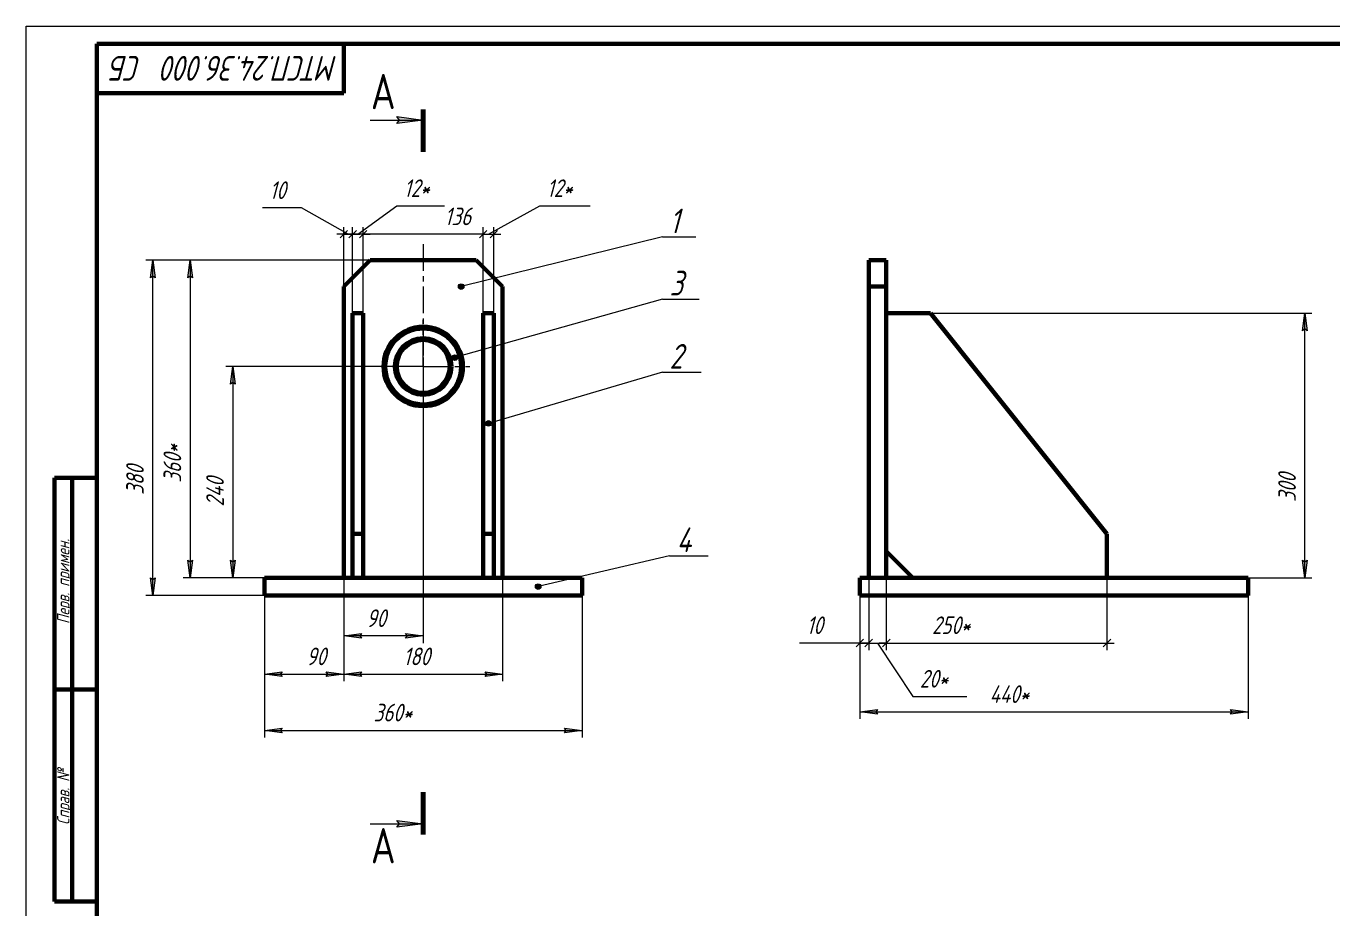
# Model space of a CAD drawing. Header units: millimetres. Extents: x 0 to 594, y 0 to 420.
# Drawn here: x 0 to 370.2, y 169.9 to 420 of the extents above; entities that cross this region are included whole.
import ezdxf

# ---------------------------------------------------------------- set-up
doc = ezdxf.new("R2010")
doc.units = ezdxf.units.MM
for name, pattern in [('K5LT_AXLED', [12, 7.5, -1.5, 1.5, -1.5]), ('K5LT_BASIC', [0]), ('K5LT_REINFORCED', [0]), ('K5LT_THIN', [0])]:
    doc.linetypes.add(name, pattern=pattern)
doc.layers.add('Системный слой', color=7, linetype='Continuous')
doc.styles.add('KDIMTEXTSTYLE', font='GOST_AU.SHX', dxfattribs={"width": 0.96, "oblique": 15, "height": 5})
doc.styles.add('KTEXTSTYLE', font='GOST_AU.SHX', dxfattribs={"width": 0.96, "height": 5})
doc.dimstyles.new('KDIMSTYLE (0.25)', dxfattribs={"dimtxt": 5, "dimasz": 1, "dimexe": 2, "dimexo": 0, "dimgap": 1, "dimtad": 1, "dimlfac": 4, "dimtxsty": 'KDIMTEXTSTYLE', "dimsah": 1, "dimcen": 0, "dimdle": 1, "dimadec": 0, "dimazin": 0, "dimtfac": 0.667, "dimtmove": 0, "dimatfit": 3, "dimfxl": 1, "dimtvp": 1, "dimtolj": 1, "dimtzin": 0, "dimarcsym": 0})

# ---------------------------------------------------------------- blocks, each defined once
blk = doc.blocks.new('U1')
at = {"layer": 'Системный слой', "color": 30, "linetype": 'K5LT_AXLED', "lineweight": 18, "true_color": 0xff8000}
for q in [(112.49, 336.82), (99.24, 323.57), (125.74, 323.57), (112.49, 310.32)]:
    blk.add_line((112.49, 323.57), q, dxfattribs=at)
blk = doc.blocks.new('D0')
at = {"layer": 'Системный слой'}
for points in [[(72.49, 219.8), (71.99, 220.46), (72.49, 221.12), (67.49, 220.46)], [(157.49, 220.46), (152.49, 221.12), (152.99, 220.46), (152.49, 219.8)]]:
    blk.add_hatch(color=7, dxfattribs=at).paths.add_polyline_path(points)
at = {"layer": 'Системный слой', "color": 7, "linetype": 'K5LT_THIN', "lineweight": 18}
for p, q in [((67.49, 258.69), (67.49, 218.46)), ((157.49, 258.69), (157.49, 218.46)), ((67.49, 220.46), (72.49, 221.12)), ((72.49, 219.8), (67.49, 220.46)), ((72.49, 221.12), (71.99, 220.46)), ((71.99, 220.46), (72.49, 219.8)), ((152.99, 220.46), (152.49, 221.12)), ((152.49, 221.12), (157.49, 220.46)), ((157.49, 220.46), (152.49, 219.8)), ((152.49, 219.8), (152.99, 220.46))]:
    blk.add_line(p, q, dxfattribs=at)
blk.add_wipeout([(98.43, 221.46), (98.43, 228.59), (111.99, 228.59), (111.99, 221.46)]).dxf.layer = 'Системный слой'
blk.add_line((67.49, 220.46), (157.49, 220.46), dxfattribs=at)
at = {"layer": 'Системный слой', "color": 7, "insert": (98.43, 227.99), "char_height": 5, "attachment_point": 1, "style": 'KTEXTSTYLE'}
blk.add_mtext('\\H3.5;\\W0.965;\\Q15;\\Q15;\\H5.00;360*', dxfattribs=at)
blk = doc.blocks.new('KDIMARROW_01')
at = {"layer": 'Системный слой'}
blk.add_hatch(color=0, dxfattribs=at).paths.add_polyline_path([(0, 0), (-5, 0.66), (-4.5, 0), (-5, -0.66)])
at = {"layer": 'Системный слой', "color": 0, "linetype": 'K5LT_THIN', "lineweight": 18}
for p, q in [((-4.5, 0), (-5, 0.66)), ((-5, 0.66), (0, 0)), ((0, 0), (-5, -0.66)), ((-5, -0.66), (-4.5, 0)), ((0, 0), (-1, 0))]:
    blk.add_line(p, q, dxfattribs=at)
blk = doc.blocks.new('D1')
at = {"layer": 'Системный слой'}
blk.add_hatch(color=7, dxfattribs=at).paths.add_polyline_path([(71.99, 236.38), (72.49, 237.04), (67.49, 236.38), (72.49, 235.72)])
at = {"layer": 'Системный слой', "color": 7, "linetype": 'K5LT_THIN', "lineweight": 18}
for p, q in [((89.99, 263.69), (89.99, 234.38)), ((67.49, 258.69), (67.49, 234.38)), ((67.49, 236.38), (72.49, 237.04)), ((72.49, 237.04), (71.99, 236.38)), ((72.49, 235.72), (67.49, 236.38)), ((71.99, 236.38), (72.49, 235.72))]:
    blk.add_line(p, q, dxfattribs=at)
blk.add_wipeout([(79.4, 237.38), (79.4, 244.51), (87.25, 244.51), (87.25, 237.38)]).dxf.layer = 'Системный слой'
at = {"layer": 'Системный слой'}
blk.add_hatch(color=7, dxfattribs=at).paths.add_polyline_path([(84.99, 235.72), (89.99, 236.38), (84.99, 237.04), (85.49, 236.38)])
at = {"layer": 'Системный слой', "color": 7, "linetype": 'K5LT_THIN', "lineweight": 18}
for p, q in [((85.49, 236.38), (84.99, 237.04)), ((84.99, 237.04), (89.99, 236.38)), ((67.49, 236.38), (89.99, 236.38)), ((89.99, 236.38), (84.99, 235.72)), ((84.99, 235.72), (85.49, 236.38))]:
    blk.add_line(p, q, dxfattribs=at)
at = {"layer": 'Системный слой', "color": 7, "insert": (79.4, 243.91), "char_height": 5, "attachment_point": 1, "style": 'KTEXTSTYLE'}
blk.add_mtext('\\H3.5;\\W0.965;\\Q15;\\Q15;\\H5.00;90', dxfattribs=at)
blk = doc.blocks.new('D2')
at = {"layer": 'Системный слой'}
for points in [[(94.99, 235.72), (94.49, 236.38), (94.99, 237.04), (89.99, 236.38)], [(134.99, 236.38), (129.99, 237.04), (130.49, 236.38), (129.99, 235.72)]]:
    blk.add_hatch(color=7, dxfattribs=at).paths.add_polyline_path(points)
at = {"layer": 'Системный слой', "color": 7, "linetype": 'K5LT_THIN', "lineweight": 18}
for p, q in [((89.99, 263.69), (89.99, 234.38)), ((134.99, 263.69), (134.99, 234.38)), ((89.99, 236.38), (94.99, 237.04)), ((94.99, 237.04), (94.49, 236.38)), ((130.49, 236.38), (129.99, 237.04)), ((129.99, 237.04), (134.99, 236.38)), ((94.99, 235.72), (89.99, 236.38)), ((94.49, 236.38), (94.99, 235.72)), ((134.99, 236.38), (129.99, 235.72)), ((129.99, 235.72), (130.49, 236.38))]:
    blk.add_line(p, q, dxfattribs=at)
blk.add_wipeout([(106.85, 237.38), (106.85, 244.51), (116.72, 244.51), (116.72, 237.38)]).dxf.layer = 'Системный слой'
blk.add_line((89.99, 236.38), (134.99, 236.38), dxfattribs=at)
at = {"layer": 'Системный слой', "color": 7, "insert": (106.85, 243.91), "char_height": 5, "attachment_point": 1, "style": 'KTEXTSTYLE'}
blk.add_mtext('\\H3.5;\\W0.965;\\Q15;\\Q15;\\H5.00;180', dxfattribs=at)
blk = doc.blocks.new('D3')
at = {"layer": 'Системный слой'}
blk.add_hatch(color=7, dxfattribs=at).paths.add_polyline_path([(112.49, 247.2), (107.49, 247.86), (107.99, 247.2), (107.49, 246.54)])
at = {"layer": 'Системный слой', "color": 7, "linetype": 'K5LT_THIN', "lineweight": 18}
for p, q in [((112.49, 326.07), (112.49, 245.2)), ((89.99, 263.69), (89.99, 245.2)), ((107.99, 247.2), (107.49, 247.86)), ((107.49, 247.86), (112.49, 247.2)), ((112.49, 247.2), (107.49, 246.54)), ((107.49, 246.54), (107.99, 247.2))]:
    blk.add_line(p, q, dxfattribs=at)
blk.add_wipeout([(96.4, 248.2), (96.4, 255.34), (104.25, 255.34), (104.25, 248.2)]).dxf.layer = 'Системный слой'
at = {"layer": 'Системный слой'}
blk.add_hatch(color=7, dxfattribs=at).paths.add_polyline_path([(94.49, 247.2), (94.99, 247.86), (89.99, 247.2), (94.99, 246.54)])
at = {"layer": 'Системный слой', "color": 7, "linetype": 'K5LT_THIN', "lineweight": 18}
for p, q in [((89.99, 247.2), (94.99, 247.86)), ((94.99, 246.54), (89.99, 247.2)), ((112.49, 247.2), (89.99, 247.2)), ((94.99, 247.86), (94.49, 247.2)), ((94.49, 247.2), (94.99, 246.54))]:
    blk.add_line(p, q, dxfattribs=at)
at = {"layer": 'Системный слой', "color": 7, "insert": (96.4, 254.74), "char_height": 5, "attachment_point": 1, "style": 'KTEXTSTYLE'}
blk.add_mtext('\\H3.5;\\W0.965;\\Q15;\\Q15;\\H5.00;90', dxfattribs=at)
blk = doc.blocks.new('D4')
at = {"layer": 'Системный слой'}
for points in [[(36.54, 348.69), (35.89, 353.69), (35.23, 348.69), (35.89, 349.19)], [(35.89, 258.69), (36.54, 263.69), (35.89, 263.19), (35.23, 263.69)]]:
    blk.add_hatch(color=7, dxfattribs=at).paths.add_polyline_path(points)
at = {"layer": 'Системный слой', "color": 7, "linetype": 'K5LT_THIN', "lineweight": 18}
for p, q in [((112.49, 353.69), (33.89, 353.69)), ((35.23, 348.69), (35.89, 353.69)), ((35.89, 353.69), (36.54, 348.69)), ((35.89, 349.19), (35.23, 348.69)), ((36.54, 348.69), (35.89, 349.19)), ((35.89, 258.69), (35.23, 263.69)), ((35.23, 263.69), (35.89, 263.19)), ((35.89, 263.19), (36.54, 263.69)), ((36.54, 263.69), (35.89, 258.69)), ((67.49, 258.69), (33.89, 258.69))]:
    blk.add_line(p, q, dxfattribs=at)
blk.add_wipeout([(34.89, 287.21), (27.75, 287.21), (27.75, 297.72), (34.89, 297.72)]).dxf.layer = 'Системный слой'
blk.add_line((35.89, 258.69), (35.89, 353.69), dxfattribs=at)
at = {"layer": 'Системный слой', "color": 7, "insert": (28.35, 287.21), "char_height": 5, "attachment_point": 1, "rotation": 90, "style": 'KTEXTSTYLE'}
blk.add_mtext('\\H3.5;\\W0.965;\\Q15;\\Q15;\\H5.00;380', dxfattribs=at)
blk = doc.blocks.new('D5')
at = {"layer": 'Системный слой'}
for points in [[(47.12, 348.69), (46.47, 353.69), (45.81, 348.69), (46.47, 349.19)], [(46.47, 263.69), (47.12, 268.69), (46.47, 268.19), (45.81, 268.69)]]:
    blk.add_hatch(color=7, dxfattribs=at).paths.add_polyline_path(points)
at = {"layer": 'Системный слой', "color": 7, "linetype": 'K5LT_THIN', "lineweight": 18}
for p, q in [((97.49, 353.69), (44.47, 353.69)), ((45.81, 348.69), (46.47, 353.69)), ((46.47, 353.69), (47.12, 348.69)), ((46.47, 349.19), (45.81, 348.69)), ((47.12, 348.69), (46.47, 349.19)), ((46.47, 263.69), (45.81, 268.69)), ((45.81, 268.69), (46.47, 268.19)), ((46.47, 268.19), (47.12, 268.69)), ((47.12, 268.69), (46.47, 263.69)), ((95.49, 263.69), (44.47, 263.69))]:
    blk.add_line(p, q, dxfattribs=at)
blk.add_wipeout([(45.47, 290.63), (38.33, 290.63), (38.33, 304.18), (45.47, 304.18)]).dxf.layer = 'Системный слой'
blk.add_line((46.47, 353.69), (46.47, 263.69), dxfattribs=at)
at = {"layer": 'Системный слой', "color": 7, "insert": (38.93, 290.63), "char_height": 5, "attachment_point": 1, "rotation": 90, "style": 'KTEXTSTYLE'}
blk.add_mtext('\\H3.5;\\W0.965;\\Q15;\\Q15;\\H5.00;360*', dxfattribs=at)
blk = doc.blocks.new('D6')
at = {"layer": 'Системный слой'}
for points in [[(59.2, 318.57), (58.54, 323.57), (57.89, 318.57), (58.54, 319.07)], [(58.54, 263.69), (59.2, 268.69), (58.54, 268.19), (57.89, 268.69)]]:
    blk.add_hatch(color=7, dxfattribs=at).paths.add_polyline_path(points)
at = {"layer": 'Системный слой', "color": 7, "linetype": 'K5LT_THIN', "lineweight": 18}
for p, q in [((112.49, 323.57), (56.54, 323.57)), ((57.89, 318.57), (58.54, 323.57)), ((58.54, 323.57), (59.2, 318.57)), ((58.54, 319.07), (57.89, 318.57)), ((59.2, 318.57), (58.54, 319.07)), ((58.54, 263.69), (57.89, 268.69)), ((57.89, 268.69), (58.54, 268.19)), ((58.54, 268.19), (59.2, 268.69)), ((59.2, 268.69), (58.54, 263.69)), ((112.49, 263.69), (56.54, 263.69))]:
    blk.add_line(p, q, dxfattribs=at)
blk.add_wipeout([(57.54, 283.89), (50.41, 283.89), (50.41, 294.79), (57.54, 294.79)]).dxf.layer = 'Системный слой'
blk.add_line((58.54, 323.57), (58.54, 263.69), dxfattribs=at)
at = {"layer": 'Системный слой', "color": 7, "insert": (51.01, 283.89), "char_height": 5, "attachment_point": 1, "rotation": 90, "style": 'KTEXTSTYLE'}
blk.add_mtext('\\H3.5;\\W0.965;\\Q15;\\Q15;\\H5.00;240', dxfattribs=at)
blk = doc.blocks.new('D7')
at = {"layer": 'Системный слой', "color": 7, "linetype": 'K5LT_THIN', "lineweight": 18}
for p, q in [((91.24, 361.05), (78.05, 368.47)), ((89.99, 345.19), (89.99, 363.05)), ((92.49, 337.69), (92.49, 363.05)), ((89.99, 361.05), (87.99, 361.05)), ((91.05, 362.11), (88.93, 359.99)), ((89.99, 361.05), (92.49, 361.05)), ((91.43, 359.99), (93.55, 362.11)), ((92.49, 361.05), (94.49, 361.05))]:
    blk.add_line(p, q, dxfattribs=at)
blk.add_wipeout([(68.94, 369.47), (68.94, 376.61), (75.77, 376.61), (75.77, 369.47)]).dxf.layer = 'Системный слой'
blk.add_line((78.05, 368.47), (66.94, 368.47), dxfattribs=at)
at = {"layer": 'Системный слой', "color": 7, "insert": (68.94, 376.01), "char_height": 5, "attachment_point": 1, "style": 'KTEXTSTYLE'}
blk.add_mtext('\\H3.5;\\W0.965;\\Q15;\\Q15;\\H5.00;10', dxfattribs=at)
blk = doc.blocks.new('KDIMARROW_03')
at = {"layer": 'Системный слой', "color": 0, "linetype": 'K5LT_THIN', "lineweight": 18}
for p, q in [((-1.06, -1.06), (1.06, 1.06)), ((0, 0), (-1, 0)), ((0, 0), (2, 0))]:
    blk.add_line(p, q, dxfattribs=at)
blk = doc.blocks.new('D8')
at = {"layer": 'Системный слой', "color": 7, "linetype": 'K5LT_THIN', "lineweight": 18}
for p, q in [((93.99, 361.05), (104.99, 369.04)), ((92.49, 338.69), (92.49, 363.05)), ((95.49, 338.69), (95.49, 363.05)), ((92.49, 361.05), (90.49, 361.05)), ((93.55, 362.11), (91.43, 359.99)), ((95.49, 361.05), (92.49, 361.05)), ((94.43, 359.99), (96.55, 362.11)), ((95.49, 361.05), (97.49, 361.05))]:
    blk.add_line(p, q, dxfattribs=at)
blk.add_wipeout([(106.99, 370.04), (106.99, 377.18), (116.86, 377.18), (116.86, 370.04)]).dxf.layer = 'Системный слой'
blk.add_line((104.99, 369.04), (119.28, 369.04), dxfattribs=at)
at = {"layer": 'Системный слой', "color": 7, "insert": (106.99, 376.57), "char_height": 5, "attachment_point": 1, "style": 'KTEXTSTYLE'}
blk.add_mtext('\\H3.5;\\W0.965;\\Q15;\\Q15;\\H5.00;12*', dxfattribs=at)
blk = doc.blocks.new('D9')
at = {"layer": 'Системный слой', "color": 7, "linetype": 'K5LT_THIN', "lineweight": 18}
for p, q in [((95.49, 338.69), (95.49, 363.05)), ((95.49, 361.05), (93.49, 361.05)), ((96.55, 362.11), (94.43, 359.99))]:
    blk.add_line(p, q, dxfattribs=at)
blk.add_wipeout([(118.54, 362.05), (118.54, 369.19), (128.04, 369.19), (128.04, 362.05)]).dxf.layer = 'Системный слой'
for p, q in [((129.49, 338.69), (129.49, 363.05)), ((129.49, 361.05), (95.49, 361.05)), ((128.43, 359.99), (130.55, 362.11)), ((129.49, 361.05), (131.49, 361.05))]:
    blk.add_line(p, q, dxfattribs=at)
at = {"layer": 'Системный слой', "color": 7, "insert": (118.54, 368.59), "char_height": 5, "attachment_point": 1, "style": 'KTEXTSTYLE'}
blk.add_mtext('\\H3.5;\\W0.965;\\Q15;\\Q15;\\H5.00;136', dxfattribs=at)
blk = doc.blocks.new('D10')
at = {"layer": 'Системный слой', "color": 7, "linetype": 'K5LT_THIN', "lineweight": 18}
for p, q in [((130.99, 361.05), (145.49, 369.04)), ((129.49, 338.69), (129.49, 363.05)), ((132.49, 338.69), (132.49, 363.05)), ((129.49, 361.05), (127.49, 361.05)), ((130.55, 362.11), (128.43, 359.99)), ((129.49, 361.05), (132.49, 361.05)), ((131.43, 359.99), (133.55, 362.11)), ((132.49, 361.05), (134.49, 361.05))]:
    blk.add_line(p, q, dxfattribs=at)
blk.add_wipeout([(147.49, 370.04), (147.49, 377.18), (157.36, 377.18), (157.36, 370.04)]).dxf.layer = 'Системный слой'
blk.add_line((145.49, 369.04), (159.78, 369.04), dxfattribs=at)
at = {"layer": 'Системный слой', "color": 7, "insert": (147.49, 376.57), "char_height": 5, "attachment_point": 1, "style": 'KTEXTSTYLE'}
blk.add_mtext('\\H3.5;\\W0.965;\\Q15;\\Q15;\\H5.00;12*', dxfattribs=at)
blk = doc.blocks.new('U2')
at = {"layer": 'Системный слой'}
for points in [[(104.99, 392.41), (112.49, 393.4), (104.99, 394.39), (105.74, 393.4)], [(104.99, 192.99), (112.49, 193.98), (104.99, 194.96), (105.74, 193.98)]]:
    blk.add_hatch(color=7, dxfattribs=at).paths.add_polyline_path(points)
at = {"layer": 'Системный слой', "color": 134, "linetype": 'K5LT_REINFORCED', "lineweight": 100, "true_color": 0x009696}
for p, q in [((112.49, 396.4), (112.49, 384.4)), ((112.49, 202.98), (112.49, 190.98))]:
    blk.add_line(p, q, dxfattribs=at)
at = {"layer": 'Системный слой', "color": 7, "linetype": 'K5LT_THIN', "lineweight": 18}
for p, q in [((97.49, 393.4), (112.49, 393.4)), ((105.74, 393.4), (104.99, 394.39)), ((104.99, 394.39), (112.49, 393.4)), ((112.49, 393.4), (104.99, 392.41)), ((104.99, 392.41), (105.74, 393.4)), ((97.49, 193.98), (112.49, 193.98)), ((105.74, 193.98), (104.99, 194.96)), ((104.99, 194.96), (112.49, 193.98)), ((112.49, 193.98), (104.99, 192.99)), ((104.99, 192.99), (105.74, 193.98))]:
    blk.add_line(p, q, dxfattribs=at)
at = {"layer": 'Системный слой', "color": 7, "char_height": 10, "attachment_point": 1, "style": 'KTEXTSTYLE'}
for insert in [(97.67, 406.47), (97.67, 192.77)]:
    blk.add_mtext('\\H3.5;\\W0.965;\\Q15;\\Q0;\\H10.00;{\\c16711680;А}', dxfattribs=dict(at, insert=insert))
blk = doc.blocks.new('U3')
at = {"layer": 'Системный слой'}
blk.add_hatch(color=7, dxfattribs=at).paths.add_polyline_path([(124.04, 346.19), (123.85, 346.71), (123.36, 346.98), (122.81, 346.86), (122.48, 346.42), (122.51, 345.87), (122.89, 345.47), (123.45, 345.41), (123.9, 345.74)])
at = {"layer": 'Системный слой', "color": 7, "linetype": 'K5LT_THIN', "lineweight": 18}
for q in [(123.24, 346.19), (189.76, 360.3)]:
    blk.add_line((180.24, 360.3), q, dxfattribs=at)
blk.add_arc((123.24, 346.19), 0.8, 0, 360, dxfattribs=at)
at = {"layer": 'Системный слой', "color": 7, "insert": (182.24, 368.3), "char_height": 7, "attachment_point": 1, "style": 'KTEXTSTYLE'}
blk.add_mtext('\\H3.5;\\W0.965;\\Q15;\\Q15;\\H7.00;1', dxfattribs=at)
blk = doc.blocks.new('U4')
at = {"layer": 'Системный слой'}
blk.add_hatch(color=7, dxfattribs=at).paths.add_polyline_path([(131.79, 307.44), (131.6, 307.96), (131.11, 308.23), (130.56, 308.11), (130.23, 307.67), (130.26, 307.12), (130.64, 306.72), (131.2, 306.66), (131.65, 306.99)])
at = {"layer": 'Системный слой', "color": 7, "linetype": 'K5LT_THIN', "lineweight": 18}
for q in [(130.99, 307.44), (191.24, 321.93)]:
    blk.add_line((180.24, 321.93), q, dxfattribs=at)
blk.add_arc((130.99, 307.44), 0.8, 0, 360, dxfattribs=at)
at = {"layer": 'Системный слой', "color": 7, "insert": (182.24, 329.93), "char_height": 7, "attachment_point": 1, "style": 'KTEXTSTYLE'}
blk.add_mtext('\\H3.5;\\W0.965;\\Q15;\\Q15;\\H7.00;2', dxfattribs=at)
blk = doc.blocks.new('U5')
at = {"layer": 'Системный слой'}
blk.add_hatch(color=7, dxfattribs=at).paths.add_polyline_path([(122.29, 326.07), (122.1, 326.59), (121.61, 326.86), (121.06, 326.74), (120.73, 326.3), (120.76, 325.75), (121.14, 325.35), (121.7, 325.29), (122.15, 325.62)])
at = {"layer": 'Системный слой', "color": 7, "linetype": 'K5LT_THIN', "lineweight": 18}
for q in [(121.49, 326.07), (190.68, 342.67)]:
    blk.add_line((180.24, 342.67), q, dxfattribs=at)
blk.add_arc((121.49, 326.07), 0.8, 0, 360, dxfattribs=at)
at = {"layer": 'Системный слой', "color": 7, "insert": (182.24, 350.67), "char_height": 7, "attachment_point": 1, "style": 'KTEXTSTYLE'}
blk.add_mtext('\\H3.5;\\W0.965;\\Q15;\\Q15;\\H7.00;3', dxfattribs=at)
blk = doc.blocks.new('U6')
at = {"layer": 'Системный слой'}
blk.add_hatch(color=7, dxfattribs=at).paths.add_polyline_path([(145.85, 261.19), (145.65, 261.71), (145.16, 261.98), (144.62, 261.86), (144.28, 261.42), (144.31, 260.87), (144.7, 260.47), (145.25, 260.41), (145.71, 260.74)])
at = {"layer": 'Системный слой', "color": 7, "linetype": 'K5LT_THIN', "lineweight": 18}
for q in [(145.05, 261.19), (193.24, 269.94)]:
    blk.add_line((182.24, 269.94), q, dxfattribs=at)
blk.add_arc((145.05, 261.19), 0.8, 0, 360, dxfattribs=at)
at = {"layer": 'Системный слой', "color": 7, "insert": (184.24, 277.94), "char_height": 7, "attachment_point": 1, "style": 'KTEXTSTYLE'}
blk.add_mtext('\\H3.5;\\W0.965;\\Q15;\\Q15;\\H7.00;4', dxfattribs=at)
blk = doc.blocks.new('D11')
at = {"layer": 'Системный слой'}
for points in [[(241.18, 225.03), (240.68, 225.69), (241.18, 226.35), (236.18, 225.69)], [(341.18, 225.03), (346.18, 225.69), (341.18, 226.35), (341.68, 225.69)]]:
    blk.add_hatch(color=7, dxfattribs=at).paths.add_polyline_path(points)
at = {"layer": 'Системный слой', "color": 7, "linetype": 'K5LT_THIN', "lineweight": 18}
for p, q in [((236.18, 263.69), (236.18, 223.69)), ((346.18, 263.69), (346.18, 223.69)), ((236.18, 225.69), (241.18, 226.35)), ((241.18, 226.35), (240.68, 225.69)), ((341.68, 225.69), (341.18, 226.35)), ((341.18, 226.35), (346.18, 225.69)), ((241.18, 225.03), (236.18, 225.69)), ((240.68, 225.69), (241.18, 225.03)), ((346.18, 225.69), (341.18, 225.03)), ((341.18, 225.03), (341.68, 225.69))]:
    blk.add_line(p, q, dxfattribs=at)
blk.add_wipeout([(272.92, 226.69), (272.92, 233.82), (286.86, 233.82), (286.86, 226.69)]).dxf.layer = 'Системный слой'
blk.add_line((236.18, 225.69), (346.18, 225.69), dxfattribs=at)
at = {"layer": 'Системный слой', "color": 7, "insert": (272.92, 233.22), "char_height": 5, "attachment_point": 1, "style": 'KTEXTSTYLE'}
blk.add_mtext('\\H3.5;\\W0.965;\\Q15;\\Q15;\\H5.00;440*', dxfattribs=at)
blk = doc.blocks.new('D12')
at = {"layer": 'Системный слой', "color": 7, "linetype": 'K5LT_THIN', "lineweight": 18}
for p, q in [((238.68, 263.69), (238.68, 243.2)), ((236.18, 258.69), (236.18, 243.2)), ((236.18, 245.2), (230.18, 245.2)), ((236.18, 245.2), (234.18, 245.2)), ((237.24, 246.26), (235.12, 244.14)), ((236.18, 245.2), (238.68, 245.2)), ((237.62, 244.14), (239.74, 246.26)), ((238.68, 245.2), (240.68, 245.2))]:
    blk.add_line(p, q, dxfattribs=at)
blk.add_wipeout([(221.07, 246.2), (221.07, 253.34), (227.89, 253.34), (227.89, 246.2)]).dxf.layer = 'Системный слой'
blk.add_line((230.18, 245.2), (219.07, 245.2), dxfattribs=at)
at = {"layer": 'Системный слой', "color": 7, "insert": (221.07, 252.74), "char_height": 5, "attachment_point": 1, "style": 'KTEXTSTYLE'}
blk.add_mtext('\\H3.5;\\W0.965;\\Q15;\\Q15;\\H5.00;10', dxfattribs=at)
blk = doc.blocks.new('D13')
at = {"layer": 'Системный слой', "color": 7, "linetype": 'K5LT_THIN', "lineweight": 18}
for p, q in [((238.68, 263.69), (238.68, 243.2)), ((243.68, 263.69), (243.68, 243.2)), ((238.68, 245.2), (236.68, 245.2)), ((239.74, 246.26), (237.62, 244.14)), ((238.68, 245.2), (243.68, 245.2)), ((241.18, 245.2), (251.18, 230.04)), ((242.62, 244.14), (244.74, 246.26)), ((243.68, 245.2), (245.68, 245.2))]:
    blk.add_line(p, q, dxfattribs=at)
blk.add_wipeout([(253.18, 231.04), (253.18, 238.18), (264.07, 238.18), (264.07, 231.04)]).dxf.layer = 'Системный слой'
blk.add_line((251.18, 230.04), (266.52, 230.04), dxfattribs=at)
at = {"layer": 'Системный слой', "color": 7, "insert": (253.18, 237.58), "char_height": 5, "attachment_point": 1, "style": 'KTEXTSTYLE'}
blk.add_mtext('\\H3.5;\\W0.965;\\Q15;\\Q15;\\H5.00;20*', dxfattribs=at)
blk = doc.blocks.new('D14')
at = {"layer": 'Системный слой', "color": 7, "linetype": 'K5LT_THIN', "lineweight": 18}
for p, q in [((243.68, 263.69), (243.68, 243.2)), ((306.18, 263.69), (306.18, 243.2)), ((243.68, 245.2), (241.68, 245.2)), ((244.74, 246.26), (242.62, 244.14)), ((305.12, 244.14), (307.24, 246.26)), ((306.18, 245.2), (308.18, 245.2))]:
    blk.add_line(p, q, dxfattribs=at)
blk.add_wipeout([(256.62, 246.2), (256.62, 253.34), (270.18, 253.34), (270.18, 246.2)]).dxf.layer = 'Системный слой'
blk.add_line((243.68, 245.2), (306.18, 245.2), dxfattribs=at)
at = {"layer": 'Системный слой', "color": 7, "insert": (256.62, 252.74), "char_height": 5, "attachment_point": 1, "style": 'KTEXTSTYLE'}
blk.add_mtext('\\H3.5;\\W0.965;\\Q15;\\Q15;\\H5.00;250*', dxfattribs=at)
blk = doc.blocks.new('D15')
at = {"layer": 'Системный слой'}
for points in [[(362.9, 333.69), (362.24, 338.69), (361.58, 333.69), (362.24, 334.19)], [(362.24, 263.69), (362.9, 268.69), (362.24, 268.19), (361.58, 268.69)]]:
    blk.add_hatch(color=7, dxfattribs=at).paths.add_polyline_path(points)
at = {"layer": 'Системный слой', "color": 7, "linetype": 'K5LT_THIN', "lineweight": 18}
for p, q in [((256.18, 338.69), (364.24, 338.69)), ((361.58, 333.69), (362.24, 338.69)), ((362.24, 338.69), (362.9, 333.69)), ((362.24, 334.19), (361.58, 333.69)), ((362.9, 333.69), (362.24, 334.19)), ((362.24, 263.69), (361.58, 268.69)), ((361.58, 268.69), (362.24, 268.19)), ((362.24, 268.19), (362.9, 268.69)), ((362.9, 268.69), (362.24, 263.69)), ((346.18, 263.69), (364.24, 263.69))]:
    blk.add_line(p, q, dxfattribs=at)
blk.add_wipeout([(361.24, 285.21), (354.1, 285.21), (354.1, 295.72), (361.24, 295.72)]).dxf.layer = 'Системный слой'
blk.add_line((362.24, 263.69), (362.24, 338.69), dxfattribs=at)
at = {"layer": 'Системный слой', "color": 7, "insert": (354.7, 285.21), "char_height": 5, "attachment_point": 1, "rotation": 90, "style": 'KTEXTSTYLE'}
blk.add_mtext('\\H3.5;\\W0.965;\\Q15;\\Q15;\\H5.00;300', dxfattribs=at)
blk = doc.blocks.new('U32')
at = {"color": 7, "linetype": 'K5LT_THIN', "lineweight": 18}
for p, q in [((0, 0), (0, 420)), ((0, 420), (594, 420))]:
    blk.add_line(p, q, dxfattribs=at)
at = {"color": 150, "linetype": 'K5LT_BASIC', "lineweight": 60, "true_color": 0x0080ff}
for p, q in [((20, 5), (20, 415)), ((20, 415), (589, 415)), ((90, 415), (90, 401)), ((90, 401), (20, 401)), ((8, 172), (8, 292)), ((20, 292), (8, 292)), ((13, 172), (13, 292)), ((20, 232), (8, 232)), ((20, 172), (8, 172))]:
    blk.add_line(p, q, dxfattribs=at)
at = {"color": 7, "attachment_point": 1, "style": 'KTEXTSTYLE'}
for s, insert, char_height, rotation in [('\\H3.5;\\W0.965;\\Q15;\\Q15;\\H7.00;СБ', (32.57, 404.55), 7, 180), ('\\H3.5;\\W0.965;\\Q15;\\Q15;\\H7.00;МТСП.24.36.000', (88.32, 404.55), 7, 180), ('\\H3.5;\\W0.965;\\Q15;\\Q15;\\H7.00; ', (35.53, 404.55), 7, 180), ('\\H3.5;\\W0.965;\\Q15;\\Q15;Перв. примен.', (8.77, 250.61), 3.5, 90), ('\\H3.5;\\W0.965;\\Q15;\\Q15;Справ. №', (8.77, 193.68), 3.5, 90)]:
    blk.add_mtext(s, dxfattribs=dict(at, insert=insert, char_height=char_height, rotation=rotation))

msp = doc.modelspace()

# ---------------------------------------------------------------- linework, layer by layer
at = {"layer": 'Системный слой', "color": 150, "linetype": 'K5LT_BASIC', "lineweight": 60, "true_color": 0x0080ff}
for p, q in [((97.4897, 353.6866), (89.9897, 346.1866)), ((97.4897, 353.6866), (127.4897, 353.6866)), ((134.9897, 346.1866), (127.4897, 353.6866)), ((238.6784, 346.1866), (238.6784, 353.6866)), ((243.6784, 353.6866), (238.6784, 353.6866)), ((243.6784, 353.6866), (243.6784, 346.1866)), ((89.9897, 263.6866), (89.9897, 346.1866)), ((134.9897, 346.1866), (134.9897, 263.6866)), ((238.6784, 263.6866), (238.6784, 346.1866)), ((243.6784, 346.1866), (238.6784, 346.1866)), ((243.6784, 263.6866), (243.6784, 346.1866)), ((95.4897, 338.6866), (92.4897, 338.6866)), ((92.4897, 276.1866), (92.4897, 338.6866)), ((95.4897, 276.1866), (95.4897, 338.6866)), ((129.4897, 338.6866), (132.4897, 338.6866)), ((129.4897, 276.1866), (129.4897, 338.6866)), ((132.4897, 276.1866), (132.4897, 338.6866)), ((256.1784, 338.6866), (243.6784, 338.6866)), ((306.1784, 276.1866), (256.1784, 338.6866)), ((92.4897, 263.6866), (92.4897, 276.1866)), ((95.4897, 276.1866), (92.4897, 276.1866)), ((95.4897, 263.6866), (95.4897, 276.1866)), ((129.4897, 276.1866), (132.4897, 276.1866)), ((129.4897, 263.6866), (129.4897, 276.1866)), ((132.4897, 263.6866), (132.4897, 276.1866)), ((306.1784, 263.6866), (306.1784, 276.1866)), ((243.6784, 271.1866), (251.1784, 263.6866)), ((67.4897, 258.6866), (67.4897, 263.6866)), ((67.4897, 263.6866), (157.4897, 263.6866)), ((157.4897, 258.6866), (157.4897, 263.6866)), ((236.1784, 263.6866), (346.1784, 263.6866)), ((236.1784, 258.6866), (236.1784, 263.6866)), ((346.1784, 258.6866), (346.1784, 263.6866)), ((67.4897, 258.6866), (157.4897, 258.6866)), ((236.1784, 258.6866), (346.1784, 258.6866))]:
    msp.add_line(p, q, dxfattribs=at)
for radius in [11.25, 10.75, 8, 7.5]:
    msp.add_circle((112.4897, 323.5674), radius, dxfattribs=at)

# ---------------------------------------------------------------- block references
at = {"layer": 'Системный слой'}
for name in ['U1', 'U4']:
    msp.add_blockref(name, (0, 0), dxfattribs=at)

# ---------------------------------------------------------------- next in the draw order: dimensions: what is measured, and where the dimension line sits
at = {"layer": 'Системный слой', "color": 7}
for base, p1, p2, picture, middle in [((236.1784, 225.6884), (346.1784, 263.6866), (236.1784, 263.6866), 'D11', (280.1784, 225.6884)), ((67.4897, 220.4571), (157.4897, 258.6866), (67.4897, 258.6866), 'D0', (105.4897, 220.4571))]:
    dim = msp.add_linear_dim(base=base, p1=p1, p2=p2, dimstyle='KDIMSTYLE (0.25)', override={"dimexo": 0, "dimpost": '\\H5.0;\\W0.965;\\Q15;<>\\H5.0;\\W0.965;\\Q15;\\Q15;*', "dimblk1": 'KDIMARROW_01', "dimblk2": 'KDIMARROW_01', "dimse1": 0, "dimse2": 0, "dimclrt": 7, "dimtol": 1, "dimtp": 0, "dimtm": 0, "dimtdec": 5, "dimtolj": 1}, dxfattribs=at)
    dim.commit()
    dim.dimension.update_dxf_attribs({"geometry": picture, "text_midpoint": middle, "dimtype": 160})

# ---------------------------------------------------------------- next in the draw order: block references
at = {"layer": 'Системный слой'}
msp.add_blockref('U6', (0, 0), dxfattribs=at)

# ---------------------------------------------------------------- next in the draw order: dimensions: what is measured, and where the dimension line sits
at = {"layer": 'Системный слой', "color": 7}
for base, p1, p2, override, picture, middle in [((67.4897, 236.3789), (89.9897, 263.6866), (67.4897, 258.6866), {"dimexo": 0, "dimpost": '\\H5.0;\\W0.965;\\Q15;<>', "dimblk1": 'KDIMARROW_01', "dimblk2": 'KDIMARROW_01', "dimse1": 0, "dimse2": 0, "dimclrt": 7, "dimtol": 1, "dimtp": 0, "dimtm": 0, "dimtdec": 5, "dimtolj": 1}, 'D1', (83.4897, 236.3789)), ((236.1784, 245.203), (238.6784, 263.6866), (236.1784, 258.6866), {"dimexo": 0, "dimpost": '\\H5.0;\\W0.965;\\Q15;<>', "dimblk1": 'KDIMARROW_03', "dimblk2": 'KDIMARROW_03', "dimse1": 0, "dimse2": 0, "dimclrt": 7, "dimtol": 1, "dimtp": 0, "dimtm": 0, "dimtdec": 5, "dimtolj": 1}, 'D12', (224.6226, 245.203))]:
    dim = msp.add_linear_dim(base=base, p1=p1, p2=p2, dimstyle='KDIMSTYLE (0.25)', override=override, dxfattribs=at)
    dim.commit()
    dim.dimension.update_dxf_attribs({"geometry": picture, "text_midpoint": middle, "dimtype": 160})

# ---------------------------------------------------------------- next in the draw order: dimensions: what is measured, and where the dimension line sits
for base, p1, p2, override, picture, middle in [((89.9897, 236.3789), (134.9897, 263.6866), (89.9897, 263.6866), {"dimexo": 0, "dimpost": '\\H5.0;\\W0.965;\\Q15;<>', "dimblk1": 'KDIMARROW_01', "dimblk2": 'KDIMARROW_01', "dimse1": 0, "dimse2": 0, "dimclrt": 7, "dimtol": 1, "dimtp": 0, "dimtm": 0, "dimtdec": 5, "dimtolj": 1}, 'D2', (111.9897, 236.3789)), ((238.6784, 245.203), (243.6784, 263.6866), (238.6784, 263.6866), {"dimexo": 0, "dimtoh": 1, "dimpost": '\\H5.0;\\W0.965;\\Q15;<>\\H5.0;\\W0.965;\\Q15;\\Q15;*', "dimblk1": 'KDIMARROW_03', "dimblk2": 'KDIMARROW_03', "dimse1": 0, "dimse2": 0, "dimclrt": 7, "dimtol": 1, "dimtp": 0, "dimtm": 0, "dimtdec": 5, "dimtmove": 1, "dimtolj": 1}, 'D13', (253.1784, 230.0405))]:
    dim = msp.add_linear_dim(base=base, p1=p1, p2=p2, dimstyle='KDIMSTYLE (0.25)', override=override, dxfattribs=at)
    dim.commit()
    dim.dimension.update_dxf_attribs({"geometry": picture, "text_midpoint": middle, "dimtype": 160})

# ---------------------------------------------------------------- next in the draw order: dimensions: what is measured, and where the dimension line sits
for base, p1, p2, override, picture, middle in [((112.4897, 247.203), (89.9897, 263.6866), (112.4897, 326.0674), {"dimexo": 0, "dimpost": '\\H5.0;\\W0.965;\\Q15;<>', "dimblk1": 'KDIMARROW_01', "dimblk2": 'KDIMARROW_01', "dimse1": 0, "dimse2": 0, "dimclrt": 7, "dimtol": 1, "dimtp": 0, "dimtm": 0, "dimtdec": 5, "dimtolj": 1}, 'D3', (100.4897, 247.203)), ((243.6784, 245.203), (306.1784, 263.6866), (243.6784, 263.6866), {"dimexo": 0, "dimpost": '\\H5.0;\\W0.965;\\Q15;<>\\H5.0;\\W0.965;\\Q15;\\Q15;*', "dimblk1": 'KDIMARROW_03', "dimblk2": 'KDIMARROW_03', "dimse1": 0, "dimse2": 0, "dimclrt": 7, "dimtol": 1, "dimtp": 0, "dimtm": 0, "dimtdec": 5, "dimtolj": 1}, 'D14', (263.6784, 245.203))]:
    dim = msp.add_linear_dim(base=base, p1=p1, p2=p2, dimstyle='KDIMSTYLE (0.25)', override=override, dxfattribs=at)
    dim.commit()
    dim.dimension.update_dxf_attribs({"geometry": picture, "text_midpoint": middle, "dimtype": 160})

# ---------------------------------------------------------------- next in the draw order: dimensions: what is measured, and where the dimension line sits
for base, p1, p2, picture, middle in [((35.8866, 258.6866), (112.4897, 353.6866), (67.4897, 258.6866), 'D4', (35.8866, 292.6866)), ((362.237, 263.6866), (256.1784, 338.6866), (346.1784, 263.6866), 'D15', (362.237, 290.6866))]:
    dim = msp.add_linear_dim(base=base, p1=p1, p2=p2, angle=90, dimstyle='KDIMSTYLE (0.25)', override={"dimexo": 0, "dimpost": '\\H5.0;\\W0.965;\\Q15;<>', "dimblk1": 'KDIMARROW_01', "dimblk2": 'KDIMARROW_01', "dimse1": 0, "dimse2": 0, "dimclrt": 7, "dimtol": 1, "dimtp": 0, "dimtm": 0, "dimtdec": 5, "dimtolj": 1}, dxfattribs=at)
    dim.commit()
    dim.dimension.update_dxf_attribs({"geometry": picture, "text_midpoint": middle, "dimtype": 160})

# ---------------------------------------------------------------- next in the draw order: dimensions: what is measured, and where the dimension line sits
dim = msp.add_linear_dim(base=(46.4667, 353.6866), p1=(95.4897, 263.6866), p2=(97.4897, 353.6866), angle=90, dimstyle='KDIMSTYLE (0.25)', override={"dimexo": 0, "dimpost": '\\H5.0;\\W0.965;\\Q15;<>\\H5.0;\\W0.965;\\Q15;\\Q15;*', "dimblk1": 'KDIMARROW_01', "dimblk2": 'KDIMARROW_01', "dimse1": 0, "dimse2": 0, "dimclrt": 7, "dimtol": 1, "dimtp": 0, "dimtm": 0, "dimtdec": 5, "dimtolj": 1}, dxfattribs=at)
dim.commit()
dim.dimension.update_dxf_attribs({"geometry": 'D5', "text_midpoint": (46.4667, 297.6866), "dimtype": 160})

# ---------------------------------------------------------------- next in the draw order: dimensions: what is measured, and where the dimension line sits
dim = msp.add_linear_dim(base=(89.9897, 361.0542), p1=(92.4897, 337.6866), p2=(89.9897, 345.1866), dimstyle='KDIMSTYLE (0.25)', override={"dimexo": 0, "dimtoh": 1, "dimpost": '\\H5.0;\\W0.965;\\Q15;\\Q15;\\H5.0;\\W0.965;\\Q15;<>\\H5.0;\\W0.965;\\Q15;\\Q15;', "dimblk1": 'KDIMARROW_03', "dimblk2": 'KDIMARROW_03', "dimse1": 0, "dimse2": 0, "dimclrt": 7, "dimtol": 1, "dimtp": 0, "dimtm": 0, "dimtdec": 5, "dimtmove": 1, "dimtolj": 1}, dxfattribs=at)
dim.commit()
dim.dimension.update_dxf_attribs({"geometry": 'D7', "text_midpoint": (76.0515, 368.4748), "dimtype": 160})
dim = msp.add_linear_dim(base=(58.5435, 323.5674), p1=(112.4897, 263.6866), p2=(112.4897, 323.5674), angle=90, text='\\H5.0;\\W0.965;\\Q15;\\H5.0;\\W0.965;\\Q15;\\Q15;240', dimstyle='KDIMSTYLE (0.25)', override={"dimexo": 0, "dimblk1": 'KDIMARROW_01', "dimblk2": 'KDIMARROW_01', "dimse1": 0, "dimse2": 0, "dimclrt": 7, "dimtolj": 1}, dxfattribs=at)
dim.commit()
dim.dimension.update_dxf_attribs({"geometry": 'D6', "text_midpoint": (58.5435, 289.5674), "dimtype": 160})

# ---------------------------------------------------------------- next in the draw order: dimensions: what is measured, and where the dimension line sits
dim = msp.add_linear_dim(base=(95.4897, 361.0542), p1=(92.4897, 338.6866), p2=(95.4897, 338.6866), dimstyle='KDIMSTYLE (0.25)', override={"dimexo": 0, "dimtoh": 1, "dimpost": '\\H5.0;\\W0.965;\\Q15;\\Q15;\\H5.0;\\W0.965;\\Q15;<>\\H5.0;\\W0.965;\\Q15;\\Q15;\\H5.0;\\W0.965;\\Q15;\\Q15;*', "dimblk1": 'KDIMARROW_03', "dimblk2": 'KDIMARROW_03', "dimse1": 0, "dimse2": 0, "dimclrt": 7, "dimtol": 1, "dimtp": 0, "dimtm": 0, "dimtdec": 5, "dimtmove": 1, "dimtolj": 1}, dxfattribs=at)
dim.commit()
dim.dimension.update_dxf_attribs({"geometry": 'D8', "text_midpoint": (106.9897, 369.0404), "dimtype": 160})

# ---------------------------------------------------------------- next in the draw order: dimensions: what is measured, and where the dimension line sits
dim = msp.add_linear_dim(base=(129.4897, 361.0542), p1=(95.4897, 338.6866), p2=(129.4897, 338.6866), dimstyle='KDIMSTYLE (0.25)', override={"dimexo": 0, "dimpost": '\\H5.0;\\W0.965;\\Q15;<>', "dimblk1": 'KDIMARROW_03', "dimblk2": 'KDIMARROW_03', "dimse1": 0, "dimse2": 0, "dimclrt": 7, "dimtol": 1, "dimtp": 0, "dimtm": 0, "dimtdec": 5, "dimtolj": 1}, dxfattribs=at)
dim.commit()
dim.dimension.update_dxf_attribs({"geometry": 'D9', "text_midpoint": (123.4897, 361.0542), "dimtype": 160})

# ---------------------------------------------------------------- next in the draw order: linework, layer by layer
at = {"layer": 'Системный слой', "color": 30, "linetype": 'K5LT_AXLED', "lineweight": 18, "true_color": 0xff8000}
msp.add_line((112.4897, 358.1866), (112.4897, 261.6866), dxfattribs=at)

# ---------------------------------------------------------------- next in the draw order: block references
at = {"layer": 'Системный слой'}
msp.add_blockref('U2', (0, 0), dxfattribs=at)

# ---------------------------------------------------------------- next in the draw order: dimensions: what is measured, and where the dimension line sits
at = {"layer": 'Системный слой', "color": 7}
dim = msp.add_linear_dim(base=(129.4897, 361.0542), p1=(132.4897, 338.6866), p2=(129.4897, 338.6866), dimstyle='KDIMSTYLE (0.25)', override={"dimexo": 0, "dimtoh": 1, "dimpost": '\\H5.0;\\W0.965;\\Q15;\\Q15;\\H5.0;\\W0.965;\\Q15;<>\\H5.0;\\W0.965;\\Q15;\\Q15;\\H5.0;\\W0.965;\\Q15;\\Q15;*', "dimblk1": 'KDIMARROW_03', "dimblk2": 'KDIMARROW_03', "dimse1": 0, "dimse2": 0, "dimclrt": 7, "dimtol": 1, "dimtp": 0, "dimtm": 0, "dimtdec": 5, "dimtmove": 1, "dimtolj": 1}, dxfattribs=at)
dim.commit()
dim.dimension.update_dxf_attribs({"geometry": 'D10', "text_midpoint": (147.4897, 369.0404), "dimtype": 160})

# ---------------------------------------------------------------- next in the draw order: block references
msp.add_blockref('U32', (0, 0))
at = {"layer": 'Системный слой'}
for name in ['U3', 'U5']:
    msp.add_blockref(name, (0, 0), dxfattribs=at)

doc.saveas('drawing.dxf')
